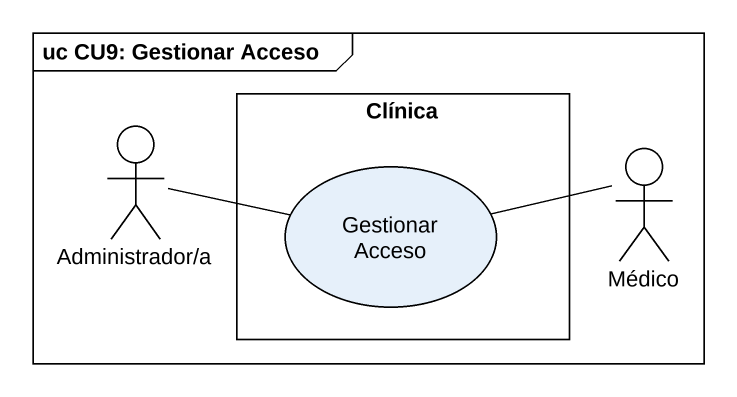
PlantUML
@startuml
mainframe uc CU9: Gestionar Acceso
rectangle Clínica {
  usecase "Gestionar Acceso" as Gestionar_Acceso
}
actor "Administrador/a" as Administrador_a
actor Médico
Administrador_a -right- Gestionar_Acceso
Médico -left- Gestionar_Acceso
@enduml
